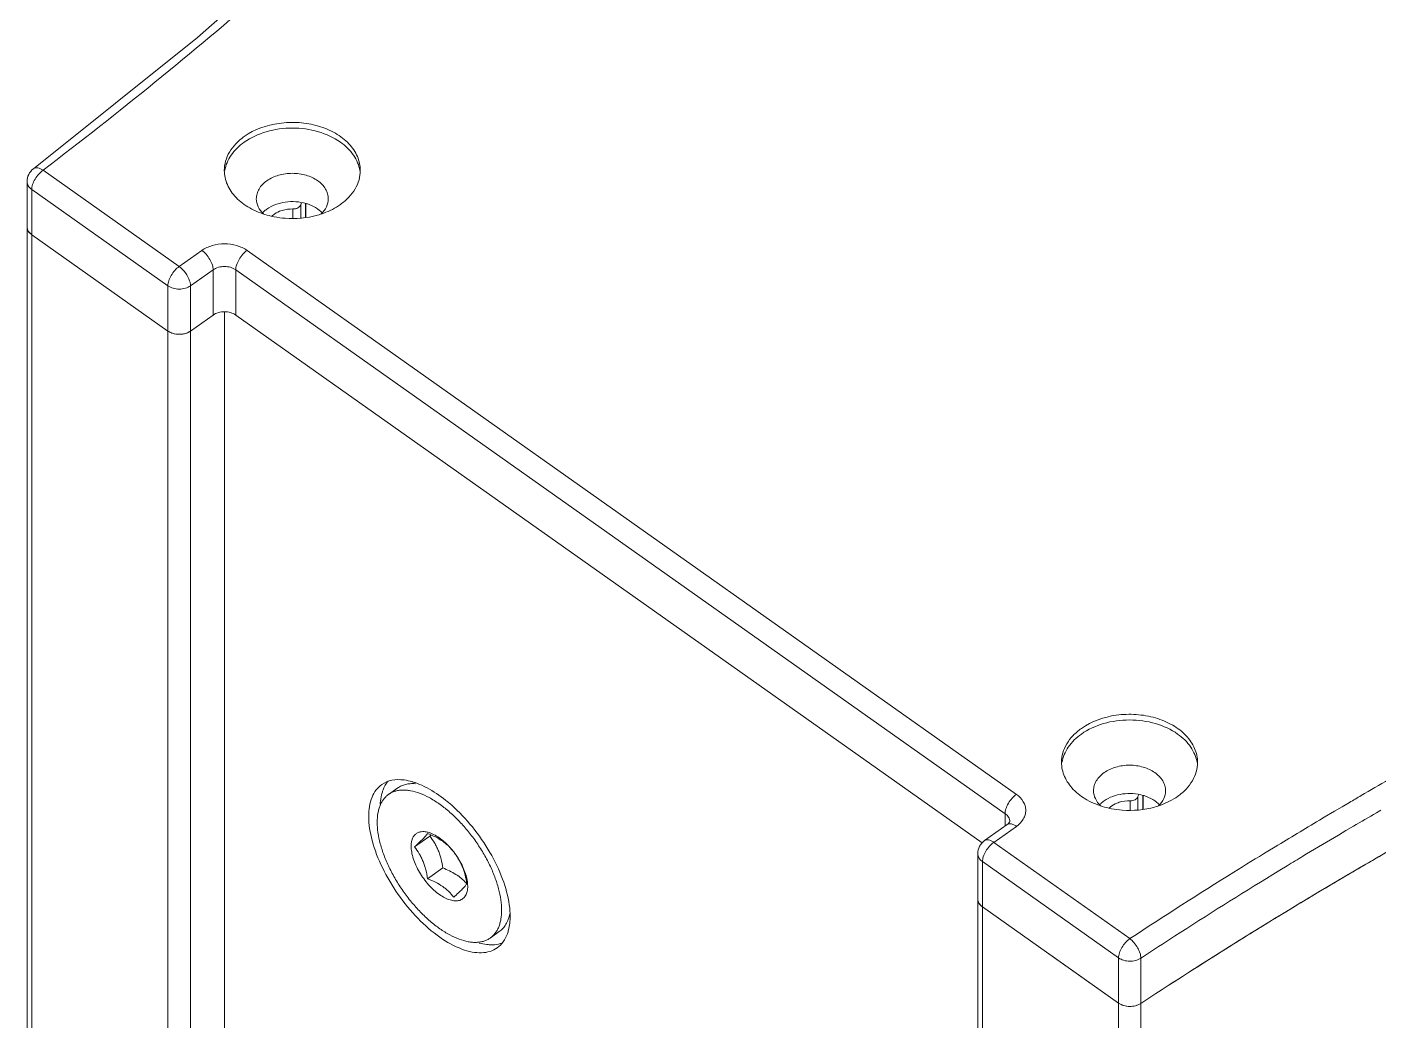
# Model space of a CAD drawing. Header units: millimetres. Extents: x 1177 to 2959, y 93 to 1353.
# Drawn here: x 2579.2 to 2672.1, y 1134.5 to 1202.8 of the extents above; entities that cross this region are included whole.
import ezdxf

# ---------------------------------------------------------------- set-up
doc = ezdxf.new("R2010")
doc.units = ezdxf.units.MM
doc.header["$LTSCALE"] = 0.1
doc.layers.get('0').update_dxf_attribs({"lineweight": 13})

msp = doc.modelspace()

# ---------------------------------------------------------------- linework, layer by layer
for p, q in [((2579.586, 1193.078), (2579.585, 1193.078)), ((2580.251, 1192.98), (2589.613, 1186.361)), ((2579.151, 559.059), (2579.151, 1192.203)), ((2579.473, 1191.653), (2579.473, 558.509)), ((2588.835, 1185.033), (2579.473, 1191.653)), ((2598.024, 1190.744), (2597.971, 1190.604)), ((2598.303, 1189.739), (2598.303, 1190.68)), ((2598.322, 1189.741), (2598.322, 1190.676)), ((2597.428, 1189.661), (2597.428, 1190.316)), ((2597.971, 1190.604), (2597.971, 1189.71)), ((2579.473, 1188.542), (2588.834, 1181.922)), ((2588.834, 1181.922), (2579.473, 1188.541)), ((2589.613, 1186.361), (2591.168, 1187.461)), ((2594.28, 1187.461), (2647.171, 1150.061)), ((2591.946, 1186.133), (2590.39, 1185.033)), ((2591.946, 1183.022), (2591.946, 1186.133)), ((2593.502, 1186.133), (2593.502, 1183.022)), ((2646.393, 1148.733), (2593.502, 1186.133)), ((2588.835, 1181.922), (2588.835, 1185.033)), ((2590.39, 1185.033), (2590.39, 548.778)), ((2592.724, 1183.25), (2592.724, 553.54)), ((2591.946, 1183.022), (2590.39, 1181.922)), ((2593.502, 1183.022), (2644.815, 1146.738)), ((2644.815, 1146.738), (2593.502, 1183.022)), ((2588.834, 548.778), (2588.834, 1181.922)), ((2604.009, 1150.06), (2604.632, 1150.5)), ((2655.583, 1150.044), (2655.53, 1149.904)), ((2655.53, 1149.904), (2655.53, 1149.009)), ((2655.862, 1149.039), (2655.862, 1149.98)), ((2655.881, 1149.041), (2655.881, 1149.976)), ((2654.987, 1148.961), (2654.987, 1149.616)), ((2669.044, 1148.906), (2668.329, 1148.483)), ((2669.566, 1149.213), (2669.044, 1148.906)), ((2670.067, 1149.507), (2669.566, 1149.213)), ((2671.929, 1148.798), (2672.221, 1148.967)), ((2646.537, 1147.982), (2644.98, 1146.881)), ((2646.393, 1147.88), (2646.393, 1148.733)), ((2646.715, 1148.183), (2646.715, 1148.186)), ((2668.329, 1148.483), (2668.002, 1148.289)), ((2606.838, 1147.191), (2605.792, 1146.451)), ((2647.171, 1147.861), (2645.615, 1146.761)), ((2669.312, 1147.265), (2669.819, 1147.565)), ((2669.819, 1147.565), (2670.336, 1147.869)), ((2608.289, 1146.336), (2608.286, 1146.339)), ((2608.291, 1146.34), (2608.289, 1146.342)), ((2645.615, 1146.761), (2654.975, 1140.142)), ((2664.962, 1146.46), (2664.457, 1146.152)), ((2644.515, 1145.983), (2644.515, 512.84)), ((2644.837, 1145.433), (2644.837, 512.29)), ((2654.197, 1138.814), (2644.837, 1145.433)), ((2665.289, 1144.85), (2665.791, 1145.155)), ((2666.87, 1145.808), (2667.125, 1145.961)), ((2607.736, 1145), (2606.69, 1144.26)), ((2664.79, 1144.545), (2665.289, 1144.85)), ((2669.253, 1144.118), (2668.986, 1143.959)), ((2644.837, 1142.321), (2654.197, 1135.703)), ((2610.995, 1140.18), (2611.618, 1140.62)), ((2654.199, 1135.702), (2649.31, 1139.159)), ((2654.197, 1135.703), (2654.197, 1138.814)), ((2655.723, 1138.795), (2655.838, 1138.87)), ((2655.723, 1138.795), (2655.839, 1138.869)), ((2655.723, 1135.683), (2655.723, 1138.795)), ((2655.723, 1135.683), (2655.934, 1135.822)), ((2655.723, 1135.683), (2655.936, 1135.82)), ((2655.928, 1135.815), (2655.725, 1135.683)), ((2655.932, 1135.812), (2655.725, 1135.683)), ((2654.199, 502.559), (2654.199, 1135.702)), ((2655.725, 505.65), (2655.725, 1135.683))]:
    msp.add_line(p, q)
for points in [[(2610.729, 1220.557), (2601.399, 1211.392), (2590.877, 1202.098), (2579.586, 1193.078)], [(2646.715, 1148.186), (2646.715, 1148.184), (2646.695, 1148.139), (2646.574, 1148.009), (2646.537, 1147.982)], [(2669.255, 1144.116), (2669.179, 1144.074), (2668.99, 1143.956)]]:
    msp.add_lwpolyline(points)
for centre, radius, start, end in [((2580.251, 1192.203), 1.1, 127.25774, 180.00001), ((2597.311, 1195.753), 6.092, 254.33419, 259.0225), ((2596.979, 1188.761), 1.453, 128.57431, 132.89469), ((2579.786, 1189.118), 0.64, 201.76932, 210.8857), ((2589.595, 1183.134), 1.438, 253.82318, 260.45383), ((2844.634, 851.127), 345.694, 119.81122, 120.17512), ((2844.273, 851.748), 344.975, 120.1752, 120.33017), ((2845.98, 845.453), 347.035, 118.57536, 120.07256), ((2654.87, 1155.053), 6.092, 254.33419, 259.0225), ((2654.538, 1148.061), 1.453, 128.5733, 132.89453), ((2843.235, 853.505), 342.935, 120.72914, 121.32184), ((2846.802, 847.107), 348.709, 120.09831, 120.40132), ((2587.246, 1168.755), 29.135, 312.25655, 312.4969), ((2845.977, 848.503), 347.088, 120.59682, 121.0172), ((2604.255, 1142.833), 5.347, 38.71553, 40.97916), ((2604.184, 1142.777), 5.437, 37.70632, 38.71738), ((2604.141, 1142.743), 5.492, 34.79858, 37.70564), ((2645.615, 1145.983), 1.1, 125.26392, 180.00002), ((2842.28, 855.075), 341.097, 121.42133, 121.88054), ((2604.148, 1142.748), 5.483, 34.23897, 34.7997), ((2604.197, 1142.78), 5.424, 30.48828, 34.24955), ((2845.757, 845.772), 346.648, 120.06413, 121.43659), ((2845.008, 850.115), 345.206, 121.06654, 121.27594), ((2846.71, 844.162), 348.517, 120.07004, 120.60893), ((2840.917, 857.261), 338.521, 121.88001, 123.3175), ((2606.492, 1141.382), 3.84, 41.15307, 42.27847), ((2845.617, 846.003), 346.376, 120.65983, 121.2436), ((2607.405, 1141.682), 4.959, 0.01244, 1.8784), ((2844.431, 847.962), 344.086, 121.24395, 121.44039), ((2611.087, 1142.424), 2.708, 266.69091, 271.07481)]:
    msp.add_arc(centre, radius, start, end)
for points, knots in [([(2580.251, 1192.98), (2585.446, 1196.931), (2595.469, 1205.064), (2604.918, 1213.863), (2609.397, 1218.394)], [0, 0, 0, 0, 0.506031, 1, 1, 1, 1]), ([(2602.065, 1192.961), (2602.065, 1193.123), (2602.03, 1193.453), (2601.821, 1194.104), (2601.293, 1194.868), (2600.35, 1195.58), (2599.169, 1196.069), (2597.844, 1196.297), (2596.08, 1196.239), (2594.781, 1195.791), (2594.084, 1195.298)], [0, 0, 0, 0, 0.049921, 0.100886, 0.208885, 0.328501, 0.459328, 0.597675, 0.738038, 1, 1, 1, 1]), ([(2594.084, 1195.298), (2593.876, 1195.151), (2593.496, 1194.828), (2593.054, 1194.253), (2592.778, 1193.622), (2592.715, 1193.178), (2592.715, 1192.961)], [0, 0, 0, 0, 0.273041, 0.528146, 0.768253, 1, 1, 1, 1]), ([(2594.084, 1194.909), (2594.541, 1195.232), (2595.622, 1195.721), (2597.39, 1195.959), (2599.158, 1195.721), (2600.239, 1195.232), (2600.696, 1194.909)], [0, 0, 0, 0, 0.240748, 0.500001, 0.759253, 1, 1, 1, 1]), ([(2592.746, 1192.951), (2592.776, 1193.137), (2592.884, 1193.509), (2593.276, 1194.223), (2593.737, 1194.664), (2594.084, 1194.909)], [0, 0, 0, 0, 0.232449, 0.474673, 1, 1, 1, 1]), ([(2600.696, 1194.909), (2601.043, 1194.664), (2601.505, 1194.223), (2601.896, 1193.509), (2602.004, 1193.137), (2602.034, 1192.951)], [0, 0, 0, 0, 0.525326, 0.76755, 1, 1, 1, 1]), ([(2579.473, 1191.653), (2579.473, 1191.768), (2579.525, 1192.018), (2579.693, 1192.377), (2579.937, 1192.713), (2580.142, 1192.903), (2580.251, 1192.98)], [0, 0, 0, 0, 0.217662, 0.475352, 0.746337, 1, 1, 1, 1]), ([(2580.251, 1192.98), (2580.194, 1193.018), (2580.078, 1193.083), (2579.898, 1193.142), (2579.726, 1193.149), (2579.625, 1193.108), (2579.586, 1193.078)], [0, 0, 0, 0, 0.28962, 0.557979, 0.793457, 1, 1, 1, 1]), ([(2592.715, 1192.961), (2592.715, 1192.796), (2592.751, 1192.462), (2592.965, 1191.802), (2593.508, 1191.031), (2594.472, 1190.317), (2595.249, 1190.005), (2595.666, 1189.888)], [0, 0, 0, 0, 0.108448, 0.219221, 0.45424, 0.714893, 1, 1, 1, 1]), ([(2599.14, 1192.254), (2598.898, 1192.425), (2598.326, 1192.684), (2597.39, 1192.809), (2596.454, 1192.684), (2595.882, 1192.425), (2595.64, 1192.254)], [0, 0, 0, 0, 0.240757, 0.499999, 0.759242, 1, 1, 1, 1]), ([(2600.696, 1190.623), (2600.905, 1190.771), (2601.284, 1191.094), (2601.726, 1191.669), (2602.002, 1192.3), (2602.065, 1192.744), (2602.065, 1192.961)], [0, 0, 0, 0, 0.273041, 0.528146, 0.768253, 1, 1, 1, 1]), ([(2579.151, 1192.203), (2579.151, 1192.1), (2579.218, 1191.878), (2579.379, 1191.719), (2579.473, 1191.653)], [0, 0, 0, 0, 0.471049, 1, 1, 1, 1]), ([(2595.64, 1192.254), (2595.427, 1192.103), (2595.148, 1191.824), (2594.948, 1191.366), (2594.915, 1191.131), (2594.915, 1191.016)], [0, 0, 0, 0, 0.526764, 0.767593, 1, 1, 1, 1]), ([(2599.865, 1191.016), (2599.865, 1191.131), (2599.832, 1191.366), (2599.632, 1191.824), (2599.353, 1192.103), (2599.14, 1192.254)], [0, 0, 0, 0, 0.232407, 0.473237, 1, 1, 1, 1]), ([(2594.915, 1191.016), (2594.915, 1190.829), (2595.008, 1190.436), (2595.252, 1190.118), (2595.398, 1189.978)], [0, 0, 0, 0, 0.478979, 1, 1, 1, 1]), ([(2595.64, 1190.309), (2596.008, 1190.569), (2596.92, 1190.886), (2597.873, 1190.823), (2598.331, 1190.69)], [0, 0, 0, 0, 0.485851, 1, 1, 1, 1]), ([(2598.331, 1190.69), (2598.404, 1190.669), (2598.684, 1190.577), (2598.95, 1190.442), (2599.129, 1190.317)], [0, 0, 0, 0, 0.259893, 1, 1, 1, 1]), ([(2599.381, 1189.977), (2599.528, 1190.117), (2599.772, 1190.435), (2599.865, 1190.829), (2599.865, 1191.016)], [0, 0, 0, 0, 0.52105, 1, 1, 1, 1]), ([(2595.35, 1190.062), (2595.371, 1190.084), (2595.462, 1190.173), (2595.562, 1190.254), (2595.64, 1190.309)], [0, 0, 0, 0, 0.244602, 1, 1, 1, 1]), ([(2596.689, 1190.213), (2596.631, 1190.195), (2596.412, 1190.118), (2596.206, 1190.004), (2596.073, 1189.897)], [0, 0, 0, 0, 0.262032, 1, 1, 1, 1]), ([(2596.151, 1189.773), (2596.396, 1189.726), (2597.381, 1189.594), (2598.399, 1189.687), (2599.116, 1189.888)], [0, 0, 0, 0, 0.250853, 1, 1, 1, 1]), ([(2597.971, 1190.604), (2597.936, 1190.513), (2597.763, 1190.355), (2597.545, 1190.314), (2597.428, 1190.316)], [0, 0, 0, 0, 0.453576, 1, 1, 1, 1]), ([(2599.116, 1189.888), (2599.262, 1189.929), (2599.816, 1190.108), (2600.344, 1190.375), (2600.696, 1190.623)], [0, 0, 0, 0, 0.260323, 1, 1, 1, 1]), ([(2599.129, 1190.317), (2599.156, 1190.298), (2599.261, 1190.221), (2599.36, 1190.135), (2599.427, 1190.065)], [0, 0, 0, 0, 0.256247, 1, 1, 1, 1]), ([(2579.151, 1189.091), (2579.151, 1188.988), (2579.218, 1188.767), (2579.379, 1188.608), (2579.473, 1188.542)], [0, 0, 0, 0, 0.471035, 1, 1, 1, 1]), ([(2579.473, 1188.541), (2579.449, 1188.558), (2579.358, 1188.629), (2579.28, 1188.717), (2579.237, 1188.789)], [0, 0, 0, 0, 0.262504, 1, 1, 1, 1]), ([(2594.28, 1187.461), (2594.066, 1187.614), (2593.555, 1187.841), (2592.724, 1187.956), (2591.892, 1187.841), (2591.382, 1187.614), (2591.168, 1187.461)], [0, 0, 0, 0, 0.240735, 0.499993, 0.75925, 1, 1, 1, 1]), ([(2591.946, 1186.133), (2591.946, 1186.243), (2591.896, 1186.493), (2591.727, 1186.858), (2591.479, 1187.198), (2591.273, 1187.387), (2591.168, 1187.461)], [0, 0, 0, 0, 0.208078, 0.47536, 0.757001, 1, 1, 1, 1]), ([(2594.28, 1187.461), (2594.175, 1187.387), (2593.969, 1187.198), (2593.721, 1186.858), (2593.552, 1186.493), (2593.502, 1186.243), (2593.502, 1186.133)], [0, 0, 0, 0, 0.242999, 0.524641, 0.791922, 1, 1, 1, 1]), ([(2588.835, 1185.033), (2588.835, 1185.148), (2588.887, 1185.398), (2589.055, 1185.757), (2589.299, 1186.093), (2589.503, 1186.284), (2589.613, 1186.361)], [0, 0, 0, 0, 0.217659, 0.47535, 0.746337, 1, 1, 1, 1]), ([(2590.331, 1185.373), (2590.268, 1185.57), (2590.068, 1185.938), (2589.78, 1186.243), (2589.613, 1186.361)], [0, 0, 0, 0, 0.50294, 1, 1, 1, 1]), ([(2593.502, 1186.133), (2593.395, 1186.21), (2593.14, 1186.323), (2592.724, 1186.381), (2592.308, 1186.323), (2592.053, 1186.21), (2591.946, 1186.133)], [0, 0, 0, 0, 0.240735, 0.499993, 0.75925, 1, 1, 1, 1]), ([(2590.331, 1185.373), (2590.341, 1185.343), (2590.372, 1185.232), (2590.39, 1185.117), (2590.39, 1185.033)], [0, 0, 0, 0, 0.271151, 1, 1, 1, 1]), ([(2590.39, 1185.033), (2590.283, 1184.957), (2590.029, 1184.842), (2589.613, 1184.786), (2589.197, 1184.842), (2588.942, 1184.957), (2588.835, 1185.033)], [0, 0, 0, 0, 0.240544, 0.49963, 0.7589, 1, 1, 1, 1]), ([(2591.946, 1183.022), (2592.054, 1183.098), (2592.308, 1183.213), (2592.724, 1183.269), (2593.14, 1183.213), (2593.394, 1183.098), (2593.502, 1183.022)], [0, 0, 0, 0, 0.240754, 0.500001, 0.759248, 1, 1, 1, 1]), ([(2588.834, 1181.922), (2588.942, 1181.846), (2589.196, 1181.731), (2589.612, 1181.675), (2590.028, 1181.731), (2590.283, 1181.846), (2590.39, 1181.922)], [0, 0, 0, 0, 0.240738, 0.499978, 0.759232, 1, 1, 1, 1]), ([(2589.194, 1181.752), (2589.161, 1181.762), (2589.035, 1181.804), (2588.915, 1181.865), (2588.834, 1181.922)], [0, 0, 0, 0, 0.260551, 1, 1, 1, 1]), ([(2590.39, 1181.922), (2590.364, 1181.903), (2590.252, 1181.832), (2590.128, 1181.781), (2590.031, 1181.752)], [0, 0, 0, 0, 0.23913, 1, 1, 1, 1]), ([(2659.624, 1152.261), (2659.624, 1152.423), (2659.589, 1152.753), (2659.38, 1153.404), (2658.852, 1154.167), (2657.908, 1154.88), (2656.728, 1155.368), (2655.403, 1155.597), (2653.639, 1155.539), (2652.34, 1155.091), (2651.643, 1154.598)], [0, 0, 0, 0, 0.049921, 0.100886, 0.208885, 0.328501, 0.459328, 0.597675, 0.738038, 1, 1, 1, 1]), ([(2651.643, 1154.598), (2651.434, 1154.45), (2651.055, 1154.128), (2650.613, 1153.552), (2650.337, 1152.922), (2650.274, 1152.478), (2650.274, 1152.261)], [0, 0, 0, 0, 0.273041, 0.528146, 0.768253, 1, 1, 1, 1]), ([(2651.643, 1154.209), (2652.1, 1154.532), (2653.181, 1155.021), (2654.949, 1155.258), (2656.717, 1155.021), (2657.798, 1154.532), (2658.255, 1154.209)], [0, 0, 0, 0, 0.240748, 0.500001, 0.759253, 1, 1, 1, 1]), ([(2650.305, 1152.251), (2650.335, 1152.436), (2650.443, 1152.809), (2650.834, 1153.522), (2651.296, 1153.964), (2651.643, 1154.209)], [0, 0, 0, 0, 0.232449, 0.474673, 1, 1, 1, 1]), ([(2658.255, 1154.209), (2658.602, 1153.964), (2659.063, 1153.522), (2659.455, 1152.809), (2659.563, 1152.436), (2659.593, 1152.251)], [0, 0, 0, 0, 0.525326, 0.76755, 1, 1, 1, 1]), ([(2650.274, 1152.261), (2650.274, 1152.096), (2650.31, 1151.762), (2650.524, 1151.102), (2651.066, 1150.331), (2652.03, 1149.617), (2652.808, 1149.305), (2653.225, 1149.188)], [0, 0, 0, 0, 0.108448, 0.219221, 0.45424, 0.714893, 1, 1, 1, 1]), ([(2656.699, 1151.554), (2656.457, 1151.724), (2655.885, 1151.983), (2654.949, 1152.109), (2654.013, 1151.983), (2653.441, 1151.724), (2653.199, 1151.554)], [0, 0, 0, 0, 0.240757, 0.499999, 0.759242, 1, 1, 1, 1]), ([(2658.255, 1149.923), (2658.463, 1150.071), (2658.843, 1150.393), (2659.285, 1150.969), (2659.561, 1151.599), (2659.624, 1152.044), (2659.624, 1152.261)], [0, 0, 0, 0, 0.273041, 0.528146, 0.768253, 1, 1, 1, 1]), ([(2603.533, 1150.734), (2603.388, 1150.631), (2603.12, 1150.37), (2602.726, 1149.652), (2602.641, 1149.001), (2602.641, 1148.558)], [0, 0, 0, 0, 0.219114, 0.453005, 1, 1, 1, 1]), ([(2605.072, 1151.049), (2604.792, 1151.085), (2604.248, 1151.087), (2603.738, 1150.879), (2603.533, 1150.734)], [0, 0, 0, 0, 0.528855, 1, 1, 1, 1]), ([(2603.726, 1150.591), (2603.743, 1150.626), (2603.815, 1150.758), (2603.901, 1150.883), (2603.973, 1150.97)], [0, 0, 0, 0, 0.256529, 1, 1, 1, 1]), ([(2605.848, 1150.792), (2605.733, 1150.801), (2605.509, 1150.804), (2605.186, 1150.757), (2604.89, 1150.658), (2604.713, 1150.558), (2604.632, 1150.5)], [0, 0, 0, 0, 0.27076, 0.524388, 0.765511, 1, 1, 1, 1]), ([(2605.827, 1150.868), (2605.763, 1150.89), (2605.516, 1150.968), (2605.261, 1151.024), (2605.072, 1151.049)], [0, 0, 0, 0, 0.262178, 1, 1, 1, 1]), ([(2606.658, 1150.505), (2606.589, 1150.542), (2606.319, 1150.679), (2606.039, 1150.796), (2605.827, 1150.868)], [0, 0, 0, 0, 0.261055, 1, 1, 1, 1]), ([(2653.199, 1151.554), (2652.986, 1151.403), (2652.707, 1151.123), (2652.507, 1150.666), (2652.474, 1150.431), (2652.474, 1150.316)], [0, 0, 0, 0, 0.526764, 0.767593, 1, 1, 1, 1]), ([(2657.424, 1150.316), (2657.424, 1150.431), (2657.391, 1150.666), (2657.191, 1151.123), (2656.912, 1151.403), (2656.699, 1151.554)], [0, 0, 0, 0, 0.232407, 0.473237, 1, 1, 1, 1]), ([(2603.224, 1148.145), (2603.224, 1148.353), (2603.246, 1148.656), (2603.332, 1149.04), (2603.419, 1149.297), (2603.53, 1149.529), (2603.666, 1149.735), (2603.825, 1149.914), (2603.946, 1150.015), (2604.009, 1150.06)], [0, 0, 0, 0, 0.289417, 0.42228, 0.547849, 0.667052, 0.7811, 0.891496, 1, 1, 1, 1]), ([(2603.428, 1149.393), (2603.432, 1149.462), (2603.455, 1149.725), (2603.505, 1149.985), (2603.56, 1150.172)], [0, 0, 0, 0, 0.26266, 1, 1, 1, 1]), ([(2603.56, 1150.172), (2603.572, 1150.209), (2603.617, 1150.352), (2603.675, 1150.492), (2603.726, 1150.591)], [0, 0, 0, 0, 0.257808, 1, 1, 1, 1]), ([(2604.009, 1150.06), (2604.074, 1150.106), (2604.214, 1150.189), (2604.442, 1150.28), (2604.689, 1150.338), (2604.954, 1150.364), (2605.234, 1150.357), (2605.637, 1150.302), (2606.171, 1150.146), (2606.824, 1149.841), (2607.493, 1149.422), (2608.162, 1148.898), (2608.815, 1148.282), (2609.436, 1147.588), (2610.01, 1146.834), (2610.523, 1146.039), (2610.962, 1145.221), (2611.316, 1144.4), (2611.577, 1143.597), (2611.739, 1142.832), (2611.78, 1142.333), (2611.78, 1142.095)], [0, 0, 0, 0, 0.019149, 0.038649, 0.058825, 0.079954, 0.102257, 0.125894, 0.177492, 0.23509, 0.298376, 0.366617, 0.438787, 0.513656, 0.589869, 0.666009, 0.740665, 0.812489, 0.88027, 0.943005, 1, 1, 1, 1]), ([(2608.346, 1149.311), (2608.209, 1149.432), (2607.681, 1149.875), (2607.106, 1150.267), (2606.658, 1150.505)], [0, 0, 0, 0, 0.265033, 1, 1, 1, 1]), ([(2646.393, 1148.733), (2646.393, 1148.843), (2646.443, 1149.093), (2646.612, 1149.458), (2646.86, 1149.797), (2647.066, 1149.987), (2647.171, 1150.061)], [0, 0, 0, 0, 0.208078, 0.475359, 0.757001, 1, 1, 1, 1]), ([(2647.171, 1147.861), (2647.36, 1147.993), (2647.607, 1148.244), (2647.785, 1148.65), (2647.831, 1148.961), (2647.785, 1149.272), (2647.607, 1149.678), (2647.36, 1149.928), (2647.171, 1150.061)], [0, 0, 0, 0, 0.26327, 0.383809, 0.499986, 0.616159, 0.736689, 1, 1, 1, 1]), ([(2652.474, 1150.316), (2652.474, 1150.129), (2652.567, 1149.736), (2652.81, 1149.418), (2652.957, 1149.277)], [0, 0, 0, 0, 0.478979, 1, 1, 1, 1]), ([(2653.199, 1149.609), (2653.567, 1149.869), (2654.479, 1150.186), (2655.432, 1150.123), (2655.889, 1149.99)], [0, 0, 0, 0, 0.485862, 1, 1, 1, 1]), ([(2655.53, 1149.904), (2655.495, 1149.813), (2655.321, 1149.654), (2655.103, 1149.614), (2654.987, 1149.616)], [0, 0, 0, 0, 0.453577, 1, 1, 1, 1]), ([(2655.889, 1149.99), (2655.963, 1149.969), (2656.245, 1149.876), (2656.513, 1149.74), (2656.692, 1149.614)], [0, 0, 0, 0, 0.259967, 1, 1, 1, 1]), ([(2656.674, 1149.188), (2656.82, 1149.229), (2657.375, 1149.408), (2657.903, 1149.674), (2658.255, 1149.923)], [0, 0, 0, 0, 0.260323, 1, 1, 1, 1]), ([(2656.94, 1149.277), (2657.087, 1149.417), (2657.331, 1149.735), (2657.424, 1150.129), (2657.424, 1150.316)], [0, 0, 0, 0, 0.52105, 1, 1, 1, 1]), ([(2612.306, 1142.469), (2612.222, 1143.069), (2611.876, 1144.318), (2611.006, 1146.12), (2609.824, 1147.835), (2608.861, 1148.856), (2608.346, 1149.311)], [0, 0, 0, 0, 0.225858, 0.479239, 0.743591, 1, 1, 1, 1]), ([(2652.909, 1149.362), (2652.93, 1149.384), (2653.021, 1149.473), (2653.12, 1149.554), (2653.199, 1149.609)], [0, 0, 0, 0, 0.244603, 1, 1, 1, 1]), ([(2654.247, 1149.513), (2654.189, 1149.495), (2653.971, 1149.418), (2653.765, 1149.303), (2653.632, 1149.197)], [0, 0, 0, 0, 0.262032, 1, 1, 1, 1]), ([(2653.71, 1149.073), (2653.954, 1149.026), (2654.94, 1148.894), (2655.957, 1148.987), (2656.674, 1149.188)], [0, 0, 0, 0, 0.250853, 1, 1, 1, 1]), ([(2656.692, 1149.614), (2656.719, 1149.595), (2656.823, 1149.519), (2656.92, 1149.433), (2656.987, 1149.364)], [0, 0, 0, 0, 0.256201, 1, 1, 1, 1]), ([(2602.641, 1148.558), (2602.641, 1147.992), (2602.846, 1146.767), (2603.551, 1144.952), (2604.62, 1143.148), (2605.954, 1141.526), (2607.427, 1140.236), (2608.728, 1139.494), (2609.723, 1139.203), (2610.382, 1139.142), (2610.977, 1139.233), (2611.323, 1139.401), (2611.472, 1139.507)], [0, 0, 0, 0, 0.119629, 0.259294, 0.410156, 0.561319, 0.701758, 0.82256, 0.874234, 0.920158, 0.961427, 1, 1, 1, 1]), ([(2610.995, 1140.18), (2610.93, 1140.134), (2610.791, 1140.052), (2610.563, 1139.961), (2610.315, 1139.902), (2610.051, 1139.877), (2609.771, 1139.884), (2609.368, 1139.939), (2608.834, 1140.095), (2608.18, 1140.399), (2607.511, 1140.818), (2606.842, 1141.342), (2606.189, 1141.959), (2605.568, 1142.652), (2604.994, 1143.406), (2604.482, 1144.202), (2604.043, 1145.02), (2603.689, 1145.84), (2603.427, 1146.643), (2603.265, 1147.409), (2603.224, 1147.908), (2603.224, 1148.145)], [0, 0, 0, 0, 0.019149, 0.038649, 0.058825, 0.079954, 0.102257, 0.125894, 0.177492, 0.23509, 0.298376, 0.366617, 0.438787, 0.513656, 0.589869, 0.666009, 0.740665, 0.812489, 0.88027, 0.943005, 1, 1, 1, 1]), ([(2646.715, 1148.186), (2646.715, 1148.289), (2646.646, 1148.508), (2646.487, 1148.667), (2646.393, 1148.733)], [0, 0, 0, 0, 0.471257, 1, 1, 1, 1]), ([(2647.171, 1147.861), (2647.116, 1147.899), (2647.007, 1147.966), (2646.837, 1148.029), (2646.673, 1148.044), (2646.575, 1148.009), (2646.537, 1147.982)], [0, 0, 0, 0, 0.29189, 0.560855, 0.79545, 1, 1, 1, 1]), ([(2606.712, 1147.456), (2606.631, 1147.477), (2606.474, 1147.506), (2606.245, 1147.502), (2606.04, 1147.446), (2605.864, 1147.339), (2605.726, 1147.184), (2605.627, 1146.987), (2605.569, 1146.752), (2605.558, 1146.584), (2605.558, 1146.495)], [0, 0, 0, 0, 0.13896, 0.264025, 0.378766, 0.488706, 0.600489, 0.72029, 0.852666, 1, 1, 1, 1]), ([(2606.69, 1147.371), (2606.653, 1147.317), (2606.554, 1147.192), (2606.36, 1146.986), (2606.099, 1146.733), (2605.9, 1146.55), (2605.792, 1146.451)], [0, 0, 0, 0, 0.153003, 0.370385, 0.657773, 1, 1, 1, 1]), ([(2608.486, 1146.101), (2608.38, 1146.237), (2608.207, 1146.434), (2607.945, 1146.671), (2607.65, 1146.898), (2607.234, 1147.144), (2606.875, 1147.299), (2606.69, 1147.371)], [0, 0, 0, 0, 0.231544, 0.351612, 0.475091, 0.732117, 1, 1, 1, 1]), ([(2608.289, 1146.342), (2608.168, 1146.482), (2607.919, 1146.739), (2607.52, 1147.066), (2607.121, 1147.311), (2606.845, 1147.421), (2606.712, 1147.456)], [0, 0, 0, 0, 0.283113, 0.548501, 0.788988, 1, 1, 1, 1]), ([(2607.736, 1145), (2607.706, 1145.206), (2607.648, 1145.513), (2607.534, 1145.909), (2607.43, 1146.194), (2607.307, 1146.465), (2607.12, 1146.804), (2606.955, 1147.041), (2606.838, 1147.191)], [0, 0, 0, 0, 0.260883, 0.389245, 0.515674, 0.63991, 0.761917, 1, 1, 1, 1]), ([(2605.558, 1146.495), (2605.558, 1146.359), (2605.587, 1146.071), (2605.701, 1145.631), (2605.881, 1145.171), (2606.122, 1144.709), (2606.415, 1144.263), (2606.748, 1143.848), (2607.109, 1143.482), (2607.485, 1143.176), (2607.861, 1142.943), (2608.175, 1142.811), (2608.414, 1142.754), (2608.579, 1142.736), (2608.733, 1142.74), (2608.876, 1142.768), (2609.007, 1142.819), (2609.122, 1142.893), (2609.222, 1142.989), (2609.334, 1143.149), (2609.406, 1143.347), (2609.441, 1143.565), (2609.447, 1143.684), (2609.447, 1143.745)], [0, 0, 0, 0, 0.061235, 0.129852, 0.204517, 0.283364, 0.364218, 0.444756, 0.522683, 0.595886, 0.662619, 0.721733, 0.748357, 0.773095, 0.796141, 0.817805, 0.838519, 0.858811, 0.87926, 0.900425, 0.946581, 0.97233, 1, 1, 1, 1]), ([(2605.792, 1146.451), (2605.908, 1146.301), (2606.073, 1146.064), (2606.26, 1145.725), (2606.384, 1145.454), (2606.488, 1145.169), (2606.601, 1144.773), (2606.659, 1144.466), (2606.69, 1144.26)], [0, 0, 0, 0, 0.238083, 0.360089, 0.484325, 0.610755, 0.739117, 1, 1, 1, 1]), ([(2609.384, 1143.911), (2609.354, 1144.117), (2609.296, 1144.423), (2609.182, 1144.819), (2609.078, 1145.104), (2608.955, 1145.375), (2608.768, 1145.714), (2608.603, 1145.951), (2608.486, 1146.101)], [0, 0, 0, 0, 0.260883, 0.389245, 0.515675, 0.639911, 0.761917, 1, 1, 1, 1]), ([(2645.615, 1146.761), (2645.505, 1146.683), (2645.301, 1146.493), (2645.057, 1146.157), (2644.889, 1145.798), (2644.837, 1145.548), (2644.837, 1145.433)], [0, 0, 0, 0, 0.253665, 0.524651, 0.782341, 1, 1, 1, 1]), ([(2645.615, 1146.761), (2645.557, 1146.802), (2645.443, 1146.87), (2645.269, 1146.932), (2645.109, 1146.942), (2645.016, 1146.907), (2644.98, 1146.881)], [0, 0, 0, 0, 0.311773, 0.580005, 0.804317, 1, 1, 1, 1]), ([(2609.447, 1143.745), (2609.447, 1143.882), (2609.417, 1144.172), (2609.302, 1144.615), (2609.12, 1145.077), (2608.961, 1145.381), (2608.872, 1145.533)], [0, 0, 0, 0, 0.216021, 0.45819, 0.721741, 1, 1, 1, 1]), ([(2644.515, 1145.983), (2644.515, 1145.88), (2644.581, 1145.659), (2644.742, 1145.5), (2644.837, 1145.433)], [0, 0, 0, 0, 0.471078, 1, 1, 1, 1]), ([(2606.69, 1144.26), (2606.875, 1144.188), (2607.234, 1144.032), (2607.65, 1143.787), (2607.945, 1143.56), (2608.207, 1143.323), (2608.38, 1143.126), (2608.486, 1142.99)], [0, 0, 0, 0, 0.267883, 0.524909, 0.648388, 0.768456, 1, 1, 1, 1]), ([(2609.334, 1143.966), (2609.233, 1144.077), (2609.013, 1144.291), (2608.632, 1144.571), (2608.201, 1144.807), (2607.894, 1144.938), (2607.736, 1145)], [0, 0, 0, 0, 0.233917, 0.478986, 0.735235, 1, 1, 1, 1]), ([(2655.838, 1138.87), (2656.572, 1139.352), (2659.533, 1141.279), (2662.526, 1143.159), (2664.79, 1144.545)], [0, 0, 0, 0, 0.248575, 1, 1, 1, 1]), ([(2608.486, 1142.99), (2608.595, 1143.089), (2608.794, 1143.272), (2609.055, 1143.525), (2609.248, 1143.731), (2609.347, 1143.856), (2609.384, 1143.911)], [0, 0, 0, 0, 0.342226, 0.629615, 0.846997, 1, 1, 1, 1]), ([(2612.361, 1141.844), (2612.359, 1141.895), (2612.349, 1142.104), (2612.328, 1142.312), (2612.306, 1142.469)], [0, 0, 0, 0, 0.242221, 1, 1, 1, 1]), ([(2644.515, 1142.872), (2644.515, 1142.769), (2644.581, 1142.547), (2644.743, 1142.388), (2644.837, 1142.321)], [0, 0, 0, 0, 0.471031, 1, 1, 1, 1]), ([(2644.598, 1142.575), (2644.585, 1142.598), (2644.538, 1142.69), (2644.515, 1142.795), (2644.515, 1142.872)], [0, 0, 0, 0, 0.258968, 1, 1, 1, 1]), ([(2611.78, 1142.095), (2611.78, 1141.888), (2611.759, 1141.584), (2611.673, 1141.2), (2611.586, 1140.944), (2611.474, 1140.711), (2611.339, 1140.505), (2611.18, 1140.326), (2611.059, 1140.225), (2610.995, 1140.18)], [0, 0, 0, 0, 0.289417, 0.42228, 0.547849, 0.667052, 0.7811, 0.891496, 1, 1, 1, 1]), ([(2611.618, 1140.62), (2611.71, 1140.686), (2611.883, 1140.84), (2612.091, 1141.129), (2612.248, 1141.473), (2612.315, 1141.724), (2612.341, 1141.856)], [0, 0, 0, 0, 0.230928, 0.470152, 0.724759, 1, 1, 1, 1]), ([(2612.174, 1140.473), (2612.206, 1140.562), (2612.324, 1140.955), (2612.364, 1141.368), (2612.364, 1141.683)], [0, 0, 0, 0, 0.231866, 1, 1, 1, 1]), ([(2664.952, 1141.531), (2664.188, 1141.064), (2661.158, 1139.195), (2658.157, 1137.278), (2655.928, 1135.815)], [0, 0, 0, 0, 0.251247, 1, 1, 1, 1]), ([(2655.934, 1135.822), (2656.674, 1136.307), (2659.66, 1138.249), (2662.677, 1140.142), (2664.961, 1141.538)], [0, 0, 0, 0, 0.24858, 1, 1, 1, 1]), ([(2611.472, 1139.507), (2611.63, 1139.619), (2611.92, 1139.91), (2612.103, 1140.276), (2612.174, 1140.473)], [0, 0, 0, 0, 0.480979, 1, 1, 1, 1]), ([(2610.93, 1139.721), (2610.874, 1139.724), (2610.64, 1139.744), (2610.408, 1139.791), (2610.235, 1139.837)], [0, 0, 0, 0, 0.238894, 1, 1, 1, 1]), ([(2611.864, 1139.852), (2611.808, 1139.83), (2611.574, 1139.753), (2611.325, 1139.72), (2611.138, 1139.717)], [0, 0, 0, 0, 0.2405, 1, 1, 1, 1]), ([(2654.974, 1140.142), (2654.865, 1140.065), (2654.66, 1139.874), (2654.417, 1139.538), (2654.249, 1139.18), (2654.197, 1138.929), (2654.197, 1138.814)], [0, 0, 0, 0, 0.253666, 0.524653, 0.782343, 1, 1, 1, 1]), ([(2655.723, 1138.795), (2655.723, 1138.905), (2655.675, 1139.156), (2655.513, 1139.524), (2655.274, 1139.87), (2655.076, 1140.065), (2654.974, 1140.142)], [0, 0, 0, 0, 0.208811, 0.477104, 0.758704, 1, 1, 1, 1]), ([(2654.197, 1138.814), (2654.302, 1138.74), (2654.549, 1138.627), (2654.955, 1138.568), (2655.363, 1138.617), (2655.615, 1138.723), (2655.723, 1138.795)], [0, 0, 0, 0, 0.239966, 0.498377, 0.757686, 1, 1, 1, 1]), ([(2654.197, 1135.703), (2654.302, 1135.629), (2654.549, 1135.516), (2654.955, 1135.457), (2655.363, 1135.506), (2655.615, 1135.612), (2655.723, 1135.683)], [0, 0, 0, 0, 0.239996, 0.498388, 0.757669, 1, 1, 1, 1]), ([(2655.725, 1135.683), (2655.503, 1135.537), (2654.958, 1135.406), (2654.414, 1135.55), (2654.199, 1135.702)], [0, 0, 0, 0, 0.501703, 1, 1, 1, 1])]:
    msp.add_open_spline(points, degree=3, knots=knots)
for points in [[(2597.428, 1190.316), (2597.179, 1190.32), (2596.926, 1190.286), (2596.689, 1190.213)], [(2579.192, 1188.88), (2579.166, 1188.947), (2579.151, 1189.02), (2579.151, 1189.091)], [(2590.031, 1181.752), (2589.954, 1181.73), (2589.874, 1181.714), (2589.794, 1181.705)], [(2654.987, 1149.616), (2654.738, 1149.619), (2654.485, 1149.586), (2654.247, 1149.513)], [(2644.679, 1142.464), (2644.649, 1142.498), (2644.621, 1142.535), (2644.598, 1142.575)], [(2644.837, 1142.322), (2644.779, 1142.363), (2644.725, 1142.41), (2644.679, 1142.464)]]:
    msp.add_open_spline(points, degree=3)

doc.saveas('drawing.dxf')
